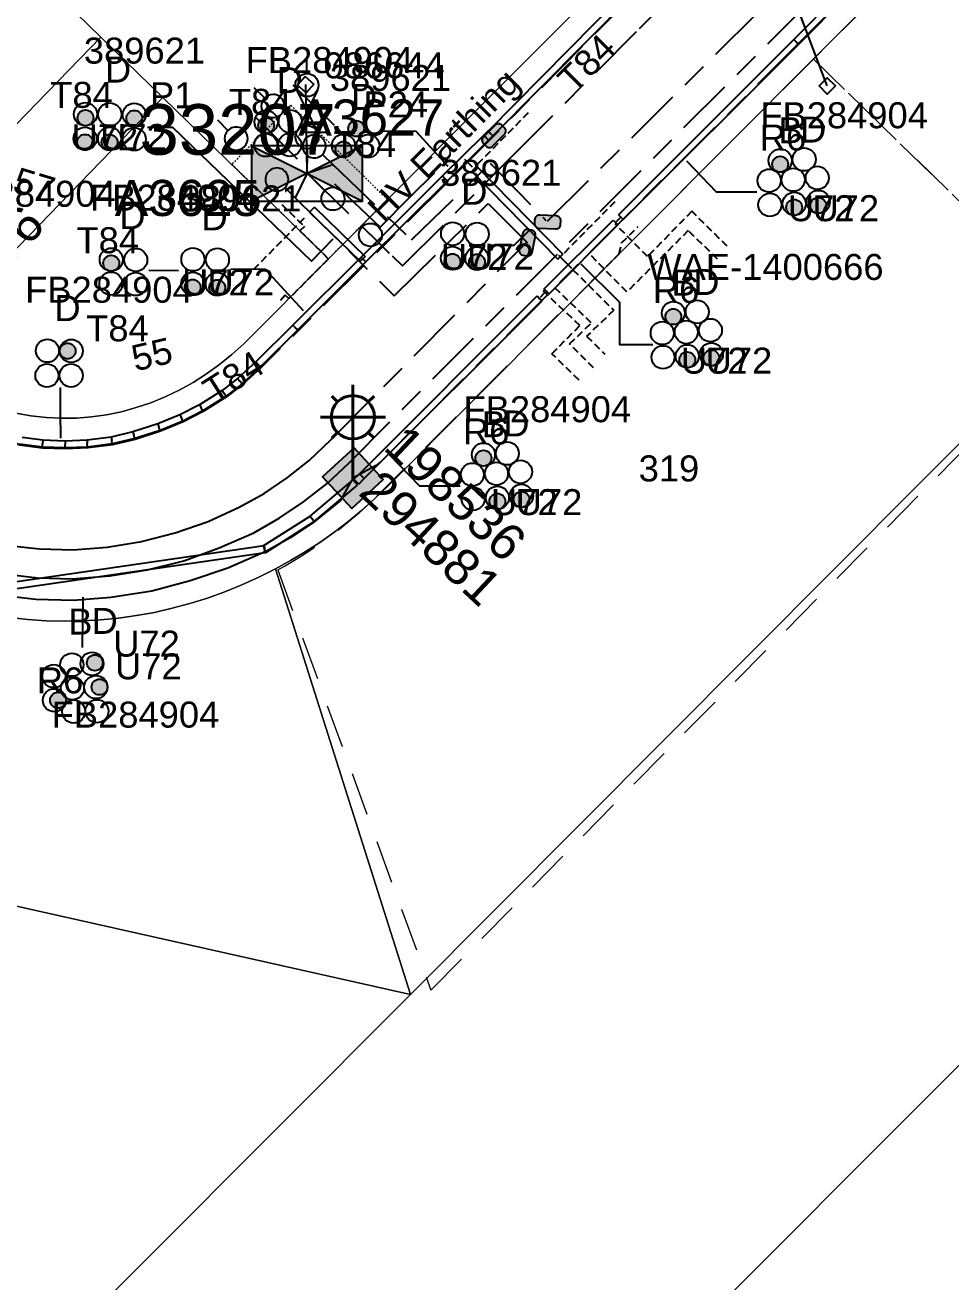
# Model space of a CAD drawing. Header units: metres. Extents: x 311347 to 316656, y 6252667 to 6255486.
# Drawn here: x 314531.4 to 314595.5, y 6254457.7 to 6254544.6 of the extents above; entities that cross this region are included whole.
import ezdxf
from ezdxf.enums import TextEntityAlignment as Align

# ---------------------------------------------------------------- set-up
doc = ezdxf.new("R2010")
doc.units = ezdxf.units.M
for name, pattern in [('Cable Exist UG', [8.2, 4, -1.2, 1.8, -1.2]), ('Dash', [5, 3, -2]), ('DASHED', [0.75, 0.5, -0.25]), ('HIDDEN', [0.375, 0.25, -0.125]), ('HIDDEN2', [0.1875, 0.125, -0.0625])]:
    doc.linetypes.add(name, pattern=pattern)
doc.layers.get('0').update_dxf_attribs({"color": 6})
for name, color, linetype, lineweight in [('Cadastre Buildings_SP_EXT', 9, 'Continuous', 5), ('Cadastre Developer_SP_EXT', 9, 'Continuous', 5), ('Cadastre Land Parcels_SP_EXT', 9, 'Continuous', 5), ('Cadastre Other Property_SP_EXT', 9, 'HIDDEN', 5), ('Cadastre Roads_SP_EXT', 7, 'Continuous', 5)]:
    doc.layers.add(name, color=color, linetype=linetype, lineweight=lineweight)
for name, color, linetype in [('Duct_SP_EXT', 7, 'Continuous'), ('Equip_HV_EXT', 7, 'Continuous'), ('Equip_LV_EXT', 7, 'Continuous'), ('Equip_SP_SL_EXT', 7, 'Continuous'), ('Mains_HV_EXT', 7, 'Continuous'), ('Mains_LV_EXT', 7, 'Continuous'), ('Mains_SL_EXT', 7, 'Continuous'), ('Services_SP_EXT', 7, 'Continuous'), ('Sub_SP_EXT', 7, 'Continuous'), ('SupportsUG_SP_LV_EXT', 7, 'Continuous'), ('SupportsUG_SP_LV_SL_EXT', 7, 'Continuous'), ('Trench_SP_EXT', 7, 'Continuous')]:
    doc.layers.add(name, color=color, linetype=linetype)
doc.layers.add('UNKNOWN_FEATURES', color=1, linetype='DASHED', plot=False)
doc.styles.add('COLUMN_LABEL', font='arial.ttf')
doc.styles.add('iecARIAL', font='arial.ttf', dxfattribs={"height": 2})
doc.styles.add('POLE_LABEL', font='arial.ttf')
doc.styles.get("Standard").update_dxf_attribs({"font": 'arial.ttf'})
doc.styles.add('SWITCH_LABEL', font='arial.ttf', dxfattribs={"height": 2.5})
doc.linetypes.add('Cable E UG', pattern='A,6,-0.5,["E",Standard,S=1.7,R=0,X=0.5,Y=-1],-2.9', length=9.4)

# ---------------------------------------------------------------- blocks, each defined once
blk = doc.blocks.new('SUB_PADMOUNT_EXT')
for points in [[(0, 0), (-3.84, 1.92), (-3.84, -1.92)], [(0, 0), (3.84, 1.92), (3.84, -1.92)]]:
    blk.add_hatch(color=256).paths.add_polyline_path(points)
for p, q in [((3.84, 1.92), (-3.84, -1.92)), ((-3.84, 1.92), (3.84, -1.92))]:
    blk.add_line(p, q)
blk.add_lwpolyline([(-3.84, -1.92), (3.84, -1.92), (3.84, 1.92), (-3.84, 1.92)], close=True)
for tag, height, flags, p in [('ASSET_NUM', 3.5, 8, (2, 2)), ('STREET_CODE', 0.2, 9, (1.5, 0)), ('OPERATING_VOLTAGE', 0.2, 9, (1.5, -0.6)), ('ORIENTATION', 0.2, 9, (1.5, -0.8)), ('CONSTRUCTED_VOLTAGE', 0.2, 9, (1.5, -0.2)), ('NO_PHASES', 0.2, 9, (1.5, -0.4)), ('OWNED_BY', 0.2, 9, (1.5, -1)), ('OPERATED_BY', 0.2, 9, (1.5, -1.2)), ('SECONDARY_VOLTAGE', 0.2, 9, (1.5, -1.6)), ('STATE', 0.2, 9, (1.5, -1.8)), ('MAINTAINED_BY', 0.2, 9, (1.5, -1.4)), ('SUBSTATION_TYPE', 0.2, 9, (1.5, -2.2)), ('USAGE', 0.2, 9, (1.5, -2.4)), ('PARENT', 0.2, 9, (1.5, -2)), ('LEGEND', 0.2, 9, (1.5, -2.6)), ('STREETNAME', 0.2, 9, (1.5, -3)), ('SUBURB', 0.2, 9, (1.5, -3.2)), ('LOCATION', 0.2, 9, (1.5, -2.8)), ('NOTES', 0.2, 9, (1.5, -3.4)), ('Z', 0.2, 1, (1.5, -3.6))]:
    blk.add_attdef(tag, text='', height=height, dxfattribs=dict(flags=flags)).set_placement(p, align=Align.MIDDLE_LEFT)
blk = doc.blocks.new('COLUMN_EXT')
blk.add_hatch(color=256).paths.add_polyline_path([(-1.485, 1.485), (-1.485, -1.485), (1.485, -1.485), (1.485, 1.485)])
blk.add_lwpolyline([(-1.485, -1.485), (1.485, -1.485), (1.485, 1.485), (-1.485, 1.485)], close=True)
for tag, height, style, flags, p in [('ASSET_NUM', 2.5, 'COLUMN_LABEL', 8, (2, 2)), ('STRUCTURE_PLANT_NUMBER', 0.2, 'POLE_LABEL', 9, (1.813, 0.031)), ('STREET_CODE', 0.2, 'COLUMN_LABEL', 9, (1.813, -0.2))]:
    blk.add_attdef(tag, text='', height=height, dxfattribs=dict(style=style, flags=flags)).set_placement(p, align=Align.MIDDLE_LEFT)
at = {"flags": 9}
for tag, p in [('OWNED_BY', (1.813, -0.6)), ('STATE', (1.813, -0.8)), ('COLUMN_TYPE', (1.813, -0.4)), ('STREETNAME', (1.813, -1.6)), ('SUBURB', (1.813, -1.8)), ('USAGE', (1.813, -1)), ('LEGEND', (1.813, -1.2)), ('LOCATION', (1.813, -1.4)), ('NOTES', (1.813, -2))]:
    blk.add_attdef(tag, text='', height=0.2, dxfattribs=at).set_placement(p, align=Align.MIDDLE_LEFT)
at = {"flags": 1}
blk.add_attdef('Z', (1.813, -2.351), '', height=0.2, dxfattribs=at)
blk = doc.blocks.new('PILLAR_EXT')
blk.add_hatch(color=256).paths.add_polyline_path([(-2.475, 0.99), (-2.475, -0.99), (2.475, -0.99), (2.475, 0.99)])
blk.add_lwpolyline([(-2.475, -0.99), (2.475, -0.99), (2.475, 0.99), (-2.475, 0.99)], close=True)
at = {"style": 'iecARIAL', "flags": 8}
blk.add_attdef('ASSET_NUM', (1.5, 3.5), '', height=2.5, dxfattribs=at)
for tag, p, flags in [('OWNED_BY', (0, -0.2), 9), ('STATE', (0, -0.4), 9), ('SUPPORT_TYPE', (0, -0.6), 9), ('USAGE', (0, -0.8), 9), ('LEGEND', (0, -1), 9), ('STREETNAME', (0, -1.8), 9), ('LOCATION', (0, -1.2), 9), ('NOTES', (0, -1.4), 9), ('PARENT', (0, -1.6), 9), ('SUBURB', (0, -2), 1)]:
    blk.add_attdef(tag, p, '', height=0.2, dxfattribs=dict(flags=flags))
blk = doc.blocks.new('DUCT_EXT')
blk.add_circle((0, 0.8), 0.8)
at = {"flags": 1}
blk.add_attdef('Z', (0, 0), '', height=0.2, dxfattribs=at)
at = {"flags": 9}
for tag, p in [('DUCT_CODE', (0, 0)), ('XSECT_TYPE', (0, -0.2)), ('STATE', (0, -0.6)), ('FB_REFERENCE', (0, -0.4)), ('NOTES', (0, -0.8))]:
    blk.add_attdef(tag, text='', height=0.2, dxfattribs=at).set_placement(p, align=Align.MIDDLE_LEFT)
blk = doc.blocks.new('SL_LANTERN_EXT')
at = {"lineweight": 40}
for p, q in [((0, 1.968), (0, 6.468)), ((-1.459, 5.676), (-1.061, 5.278)), ((1.458, 5.676), (1.06, 5.278)), ((-2.25, 4.218), (2.25, 4.218)), ((-1.459, 2.759), (-1.061, 3.157)), ((0, 0), (0, 2.721)), ((1.458, 2.759), (1.06, 3.157))]:
    blk.add_line(p, q, dxfattribs=at)
blk.add_circle((0, 4.218), 1.5, dxfattribs=at)
at = {"style": 'iecARIAL', "flags": 8}
blk.add_attdef('ASSET_NUM', (1.5, 1.5), '', height=2.5, dxfattribs=at)
for tag, p, height, flags in [('CONSTRUCTED_VOLTAGE', (0.981, -0.653), 0.2, 9), ('CONTROL_TYPE', (0.981, -0.853), 0.2, 9), ('LANTERN_PURPOSE', (0.981, -1.053), 0.2, 9), ('LNUMBER', (2.181, -3.253), 2.5, 8), ('OPERATING_VOLTAGE', (0.981, -1.653), 0.2, 9), ('ORIENTATION', (0.981, -1.853), 0.2, 9), ('LANTERN_TYPE', (0.981, -1.253), 0.2, 9), ('NO_PHASES', (0.981, -1.453), 0.2, 9), ('OWNED_BY', (0.981, -2.053), 0.2, 9), ('STATE', (0.981, -2.253), 0.2, 9), ('CEXIST', (0.981, -2.653), 0.2, 9), ('USAGE', (0.981, -2.453), 0.2, 9), ('CNEW', (0.981, -2.853), 0.2, 9), ('CNUMBER', (0.981, -3.053), 0.2, 9), ('CREMOVE', (0.981, -3.253), 0.2, 9), ('CREPLACE', (0.981, -3.453), 0.2, 9), ('LKINGHEIGHT', (0.981, -3.653), 0.2, 9), ('LBRACKET', (0.981, -3.853), 0.2, 9), ('LBRACKETVOCAB', (0.981, -4.053), 0.2, 9), ('LCATEGORY', (0.981, -4.253), 0.2, 9), ('LCHARGE1', (0.981, -4.453), 0.2, 9), ('LCHARGE1PERCENT', (0.981, -4.653), 0.2, 9), ('LCHARGE2', (0.981, -4.853), 0.2, 9), ('LCHARGE2PERCENT', (0.981, -5.053), 0.2, 9), ('LCHARGE3', (0.981, -5.253), 0.2, 9), ('LCHARGE3PERCENT', (0.981, -5.453), 0.2, 9), ('LEXIST', (0.981, -5.653), 0.2, 9), ('LLAMP', (0.981, -5.853), 0.2, 9), ('LLAMPVOCAB', (0.981, -6.053), 0.2, 9), ('LMAST', (0.981, -6.253), 0.2, 9), ('LMASTVOCAB', (0.981, -6.453), 0.2, 9), ('LNEW', (0.981, -6.653), 0.2, 9), ('LANTNUMBER', (0.981, -6.853), 0.2, 9), ('LOUTREACH', (0.981, -7.253), 0.2, 9), ('LOUTREACHVOCAB', (0.981, -7.453), 0.2, 9), ('LRATECODE', (0.981, -7.653), 0.2, 9), ('LREMOVE', (0.981, -7.853), 0.2, 9), ('LREPLACE', (0.981, -8.053), 0.2, 9), ('LTYPE', (0.981, -8.253), 0.2, 9), ('LTYPEVOCAB', (0.981, -8.453), 0.2, 9), ('LEGEND', (0.981, -8.653), 0.2, 9), ('LOCATION', (0.981, -8.853), 0.2, 9), ('STREETNAME', (0.981, -9.253), 0.2, 9), ('SUBURB', (0.981, -9.453), 0.2, 1), ('NOTES', (0.981, -9.053), 0.2, 9)]:
    blk.add_attdef(tag, p, '', height=height, dxfattribs=dict(flags=flags))
blk = doc.blocks.new('CCP_EXT')
at = {"flags": 9}
for tag, p in [('STATE', (0, -1.8)), ('USAGE', (0, -1.2)), ('LEGEND', (0, -1.4)), ('LIFE_SUPPORT', (0, -1.6)), ('NOTES', (0, -2))]:
    blk.add_attdef(tag, text='', height=0.2, dxfattribs=at).set_placement(p, align=Align.MIDDLE_LEFT)
blk.add_wipeout([(0, 0.566), (0.566, 0), (0, -0.566), (-0.566, 0)])
blk.add_lwpolyline([(-0.566, 0), (0, 0.566), (0.566, 0), (0, -0.566), (-0.566, 0)])
at = {"flags": 1}
blk.add_attdef('Z', (0, 0), '', height=0.2, dxfattribs=at)
at = {"flags": 9}
for tag, p in [('CCP_TYPE', (0, 0)), ('OPERATING_VOLTAGE', (0, -0.6)), ('ORIENTATION', (0, -0.8)), ('CONSTRUCTED_VOLTAGE', (0, -0.2)), ('NO_PHASES', (0, -0.4)), ('OWNED_BY', (0, -1))]:
    blk.add_attdef(tag, text='', height=0.2, dxfattribs=at).set_placement(p, align=Align.MIDDLE_LEFT)
blk = doc.blocks.new('LV_STJ_EXT')
h = blk.add_hatch(color=256)
edge = h.paths.add_edge_path()
edge.add_ellipse((-0.586, 0.131), major_axis=(0.226, 0.226), ratio=1, start_angle=44.99996, end_angle=135)
edge.add_line((-0.906, 0.131), (-0.906, -0.131))
edge.add_ellipse((-0.586, -0.131), major_axis=(0.226, 0.226), ratio=1, start_angle=134.99996, end_angle=225)
edge.add_line((-0.586, -0.451), (0.586, -0.451))
edge.add_ellipse((0.586, -0.131), major_axis=(-0.226, 0.226), ratio=1, start_angle=134.99996, end_angle=225)
edge.add_line((0.906, -0.131), (0.906, 0.131))
edge.add_ellipse((0.586, 0.131), major_axis=(-0.226, 0.226), ratio=1, start_angle=224.99996, end_angle=315)
edge.add_line((0.586, 0.451), (-0.586, 0.451))
blk.add_lwpolyline([(-0.906, 0.131), (-0.906, -0.131, 0.414214), (-0.586, -0.451), (0.586, -0.451, 0.414214), (0.906, -0.131), (0.906, 0.131, 0.414214), (0.586, 0.451), (-0.586, 0.451, 0.414214)], format="xyb", close=True)
at = {"flags": 1}
blk.add_attdef('Z', (0, 0), '', height=0.2, dxfattribs=at)
at = {"flags": 9}
for tag, p in [('ORIENTATION', (0, 0)), ('USAGE', (0, -0.2)), ('LEGEND', (0, -0.4)), ('NOTES', (0, -0.6))]:
    blk.add_attdef(tag, text='', height=0.2, dxfattribs=at).set_placement(p, align=Align.MIDDLE_LEFT)
blk = doc.blocks.new('HV_STJ_EXT')
h = blk.add_hatch(color=256)
edge = h.paths.add_edge_path()
edge.add_ellipse((-0.586, 0.131), major_axis=(0.226, 0.226), ratio=1, start_angle=44.99996, end_angle=135)
edge.add_line((-0.906, 0.131), (-0.906, -0.131))
edge.add_ellipse((-0.586, -0.131), major_axis=(0.226, 0.226), ratio=1, start_angle=134.99996, end_angle=225)
edge.add_line((-0.586, -0.451), (0.586, -0.451))
edge.add_ellipse((0.586, -0.131), major_axis=(-0.226, 0.226), ratio=1, start_angle=134.99996, end_angle=225)
edge.add_line((0.906, -0.131), (0.906, 0.131))
edge.add_ellipse((0.586, 0.131), major_axis=(-0.226, 0.226), ratio=1, start_angle=224.99996, end_angle=315)
edge.add_line((0.586, 0.451), (-0.586, 0.451))
blk.add_lwpolyline([(-0.906, 0.131), (-0.906, -0.131, 0.414214), (-0.586, -0.451), (0.586, -0.451, 0.414214), (0.906, -0.131), (0.906, 0.131, 0.414214), (0.586, 0.451), (-0.586, 0.451, 0.414214)], format="xyb", close=True)
for tag, flags, p in [('ORIENTATION', 9, (1.5, 0)), ('Z', 1, (1.5, -0.8)), ('USAGE', 9, (1.5, -0.2)), ('LEGEND', 9, (1.5, -0.4)), ('NOTES', 9, (1.5, -0.6))]:
    blk.add_attdef(tag, text='', height=0.2, dxfattribs=dict(flags=flags)).set_placement(p, align=Align.MIDDLE_LEFT)
blk = doc.blocks.new('LV_UG_DFUSE_OPEN_EXT')
for points in [[(1, 0), (0, 0)], [(6.2, 0.013), (7.2, 0.013)]]:
    blk.add_lwpolyline(points)
for centre in [(1.8, 0), (5.4, 0.011)]:
    blk.add_circle(centre, 0.8)
at = {"flags": 9}
for tag, p in [('ACTUAL_STATUS', (0, 0)), ('OPERATING_VOLTAGE', (0, -0.6)), ('ORIENTATION', (0, -0.8)), ('CONSTRUCTED_VOLTAGE', (0, -0.2)), ('NO_PHASES', (0, -0.4)), ('STATE', (0, -1)), ('SWITCH_TYPE', (0, -1.2)), ('USAGE', (0, -1.4)), ('NOTES', (0, -1.6))]:
    blk.add_attdef(tag, text='', height=0.2, dxfattribs=at).set_placement(p, align=Align.MIDDLE_LEFT)
at = {"flags": 1}
blk.add_attdef('Z', (0, 0), '', height=0.2, dxfattribs=at)
blk = doc.blocks.new('LV_UG_DFUSE_CLOSED_EXT')
for points in [[(1, 0), (0, 0)], [(5.04, 0.726), (2.156, -0.717)], [(5.049, -0.707), (2.156, 0.717)], [(6.2, 0.013), (7.2, 0.013)]]:
    blk.add_lwpolyline(points)
for centre in [(1.8, 0), (5.4, 0.011)]:
    blk.add_circle(centre, 0.8)
at = {"flags": 9}
for tag, p in [('ACTUAL_STATUS', (0, 0)), ('OPERATING_VOLTAGE', (0, -0.6)), ('ORIENTATION', (0, -0.8)), ('CONSTRUCTED_VOLTAGE', (0, -0.2)), ('NO_PHASES', (0, -0.4)), ('STATE', (0, -1)), ('SWITCH_TYPE', (0, -1.2)), ('USAGE', (0, -1.4)), ('NOTES', (0, -1.6))]:
    blk.add_attdef(tag, text='', height=0.2, dxfattribs=at).set_placement(p, align=Align.MIDDLE_LEFT)
at = {"flags": 1}
blk.add_attdef('Z', (0, 0), '', height=0.2, dxfattribs=at)
blk = doc.blocks.new('SWG_HOLEC_SU_EXT')
blk.add_line((1.8, -2), (5.8, -2))
for points in [[(1, 0), (0, 0)], [(6.6, 0), (7.6, 0)]]:
    blk.add_lwpolyline(points)
for points in [[(1.8, -0.8, 1), (1.8, 0.8, 1)], [(5.8, -0.8, 1), (5.8, 0.8, 1)]]:
    blk.add_lwpolyline(points, format="xyb", close=True)
at = {"style": 'SWITCH_LABEL', "flags": 8}
blk.add_attdef('ASSET_NUM', text='', height=2.5, rotation=179.95437, dxfattribs=at).set_placement((-2.4, 0), align=Align.MIDDLE_LEFT)
at = {"flags": 1}
blk.add_attdef('Z', (0, 0), '', height=0.2, dxfattribs=at)
at = {"flags": 9}
for tag, p in [('ACTUAL_STATUS', (0, -0.4)), ('CONSTRUCTED_VOLTAGE', (0, -0.6)), ('NO_PHASES', (0, -0.8)), ('OPERATING_VOLTAGE', (0, -1)), ('ORIENTATION', (0, -1.2)), ('OWNED_BY', (0, -1.4)), ('STATE', (0, -1.8)), ('PARENT', (0, -1.6)), ('SWITCH_TYPE', (0, -2)), ('STREETNAME', (0, -2.6)), ('USAGE', (0, -2.2)), ('LOCATION', (0, -2.4)), ('SUBURB', (0, -2.8)), ('NOTES', (0, -3))]:
    blk.add_attdef(tag, text='', height=0.2, dxfattribs=at).set_placement(p, align=Align.MIDDLE_LEFT)
at = {"style": 'SWITCH_LABEL', "flags": 9}
blk.add_attdef('STREET_CODE', text='', height=0.2, dxfattribs=at).set_placement((0, -0.2), align=Align.MIDDLE_LEFT)
blk = doc.blocks.new('CABLE_LARGE_EXT')
h = blk.add_hatch(color=256)
edge = h.paths.add_edge_path()
edge.add_arc((0, 0.55), 0.55, 0, 360)
blk.add_circle((0, 0.55), 0.55)
at = {"flags": 1}
blk.add_attdef('Z', (0, 0), '', height=0.2, dxfattribs=at)
at = {"flags": 9}
for tag, p in [('COND_CODE', (0, 0)), ('XSECT_SIZE', (0, -0.6)), ('STATE', (0, -0.4)), ('FB_REFERENCE', (0, -0.2)), ('NOTES', (0, -0.8))]:
    blk.add_attdef(tag, text='', height=0.2, dxfattribs=at).set_placement(p, align=Align.MIDDLE_LEFT)

msp = doc.modelspace()

# ---------------------------------------------------------------- linework, layer by layer
at = {"layer": 'Cadastre Buildings_SP_EXT', "linetype": 'Continuous'}
msp.add_lwpolyline([(314493.15, 6254492.103), (314558.107, 6254477.537), (314548.76, 6254507.012), (314547.605, 6254506.431), (314546.433, 6254505.899), (314545.247, 6254505.417), (314544.046, 6254504.984), (314542.834, 6254504.604), (314541.61, 6254504.273), (314540.377, 6254503.994), (314539.138, 6254503.767), (314537.891, 6254503.592), (314536.639, 6254503.468), (314535.386, 6254503.399), (314534.13, 6254503.381), (314534.13, 6254503.381), (314532.874, 6254503.416), (314531.619, 6254503.504), (314530.368, 6254503.644)], dxfattribs=at)
at = {"layer": 'Cadastre Land Parcels_SP_EXT', "linetype": 'Continuous'}
for points in [[(314813.059, 6254689.951), (314810.543, 6254730.801), (314794.715, 6254715.05), (314782.276, 6254702.531), (314769.012, 6254690.523), (314737.716, 6254658.718), (314700.823, 6254621.224), (314668.054, 6254588.007), (314640.279, 6254560.046), (314558.107, 6254477.537), (314465.419, 6254384.652), (314484.768, 6254361.217), (314813.059, 6254689.951)], [(314536.665, 6254543.811), (314532.368, 6254547.996), (314514.452, 6254529.532), (314515.615, 6254528.6), (314516.755, 6254527.629), (314517.871, 6254526.618), (314518.962, 6254525.568), (314536.665, 6254543.811)], [(314540.962, 6254539.627), (314536.665, 6254543.811), (314518.962, 6254525.568), (314525.25, 6254523.434), (314540.962, 6254539.627)], [(314552.425, 6254528.465), (314540.962, 6254539.627), (314525.25, 6254523.434), (314530.783, 6254517.78), (314531.824, 6254517.597), (314532.871, 6254517.479), (314533.922, 6254517.428), (314534.972, 6254517.442), (314536.021, 6254517.523), (314537.063, 6254517.67), (314538.099, 6254517.883), (314539.122, 6254518.161), (314540.131, 6254518.503), (314541.125, 6254518.908), (314542.098, 6254519.376), (314543.048, 6254519.904), (314543.975, 6254520.493), (314544.872, 6254521.138), (314545.74, 6254521.84), (314546.577, 6254522.596), (314552.425, 6254528.465)], [(314558.107, 6254477.537), (314493.15, 6254492.103), (314492.301, 6254492.293), (314488.848, 6254483.82), (314483.122, 6254473.465), (314470.735, 6254461.632), (314457.947, 6254453.59), (314445.165, 6254449.048), (314438.281, 6254440.863), (314432.92, 6254428.117), (314425.717, 6254416.923), (314420.736, 6254408.689), (314418.537, 6254397.113), (314433.561, 6254391.814), (314465.419, 6254384.652), (314558.107, 6254477.537)]]:
    msp.add_lwpolyline(points, close=True, dxfattribs=at)
msp.add_lwpolyline([(314532.368, 6254547.996), (314536.665, 6254543.811), (314540.962, 6254539.627), (314552.425, 6254528.465), (314562.307, 6254538.382), (314562.307, 6254538.382), (314571.129, 6254547.237)], dxfattribs=at)
at = {"layer": 'Cadastre Other Property_SP_EXT', "linetype": 'HIDDEN2'}
msp.add_lwpolyline([(314552.425, 6254528.465), (314556.518, 6254532.566), (314549.81, 6254539.101), (314545.73, 6254535.006), (314552.425, 6254528.465)], close=True, dxfattribs=at)
at = {"layer": 'Duct_SP_EXT'}
for p, q in [((314580.774, 6254554.802), (314563.47, 6254537.309)), ((314581.115, 6254554.464), (314563.812, 6254536.971)), ((314584.635, 6254543.652), (314592.904, 6254551.977)), ((314584.975, 6254543.313), (314593.245, 6254551.639)), ((314572.491, 6254531.513), (314584.635, 6254543.652)), ((314584.635, 6254543.652), (314584.805, 6254543.482)), ((314572.831, 6254531.173), (314584.975, 6254543.313)), ((314584.975, 6254543.313), (314584.805, 6254543.482)), ((314563.165, 6254537.008), (314560.317, 6254534.203)), ((314563.473, 6254537.311), (314563.165, 6254537.008)), ((314563.165, 6254537.008), (314563.334, 6254536.837)), ((314563.502, 6254536.666), (314563.334, 6254536.837)), ((314563.47, 6254537.309), (314563.641, 6254537.14)), ((314563.473, 6254537.311), (314563.641, 6254537.14)), ((314563.809, 6254536.969), (314563.502, 6254536.666)), ((314563.809, 6254536.969), (314563.641, 6254537.14)), ((314563.812, 6254536.971), (314563.641, 6254537.14)), ((314563.502, 6254536.666), (314560.654, 6254533.862)), ((314560.317, 6254534.203), (314554.675, 6254528.583)), ((314560.317, 6254534.203), (314560.486, 6254534.032)), ((314562.346, 6254534.514), (314562.518, 6254534.682)), ((314562.346, 6254534.514), (314568.295, 6254528.442)), ((314562.689, 6254534.85), (314562.518, 6254534.682)), ((314562.689, 6254534.85), (314568.638, 6254528.778)), ((314560.654, 6254533.862), (314555.014, 6254528.243)), ((314560.654, 6254533.862), (314560.486, 6254534.032)), ((314551.121, 6254531.696), (314551.288, 6254531.868)), ((314551.121, 6254531.696), (314554.625, 6254528.289)), ((314551.455, 6254532.04), (314551.288, 6254531.868)), ((314551.455, 6254532.04), (314554.96, 6254528.633)), ((314572.491, 6254531.513), (314572.661, 6254531.343)), ((314567.341, 6254526.364), (314572.125, 6254531.146)), ((314567.68, 6254526.025), (314572.464, 6254530.807)), ((314572.125, 6254531.146), (314572.294, 6254530.977)), ((314572.464, 6254530.807), (314572.294, 6254530.977)), ((314572.831, 6254531.173), (314572.661, 6254531.343)), ((314554.675, 6254528.583), (314549.956, 6254523.882)), ((314555.014, 6254528.243), (314550.295, 6254523.542)), ((314554.625, 6254528.289), (314554.793, 6254528.461)), ((314554.675, 6254528.583), (314554.845, 6254528.413)), ((314554.675, 6254528.583), (314554.845, 6254528.413)), ((314554.96, 6254528.633), (314554.793, 6254528.461)), ((314555.014, 6254528.243), (314554.845, 6254528.413)), ((314555.014, 6254528.243), (314554.845, 6254528.413)), ((314568.295, 6254528.442), (314568.466, 6254528.61)), ((314568.638, 6254528.778), (314568.466, 6254528.61)), ((314567.341, 6254526.364), (314567.51, 6254526.195)), ((314554.563, 6254513.592), (314566.867, 6254525.891)), ((314554.902, 6254513.252), (314567.206, 6254525.551)), ((314566.867, 6254525.891), (314567.037, 6254525.721)), ((314567.206, 6254525.551), (314567.037, 6254525.721)), ((314567.68, 6254526.025), (314567.51, 6254526.195)), ((314549.956, 6254523.882), (314547.397, 6254521.332)), ((314549.956, 6254523.882), (314550.126, 6254523.712)), ((314549.956, 6254523.882), (314550.126, 6254523.712)), ((314550.295, 6254523.542), (314550.126, 6254523.712)), ((314550.295, 6254523.542), (314550.126, 6254523.712)), ((314550.295, 6254523.542), (314547.728, 6254520.985)), ((314547.397, 6254521.332), (314546.131, 6254520.179)), ((314547.397, 6254521.332), (314547.562, 6254521.159)), ((314547.728, 6254520.985), (314547.562, 6254521.159)), ((314546.131, 6254520.179), (314545.066, 6254519.344)), ((314546.131, 6254520.179), (314546.286, 6254519.996)), ((314547.728, 6254520.985), (314546.441, 6254519.812)), ((314545.066, 6254519.344), (314543.496, 6254518.361)), ((314545.066, 6254519.344), (314545.205, 6254519.147)), ((314546.441, 6254519.812), (314545.343, 6254518.951)), ((314546.441, 6254519.812), (314546.286, 6254519.996)), ((314545.343, 6254518.951), (314543.734, 6254517.943)), ((314545.343, 6254518.951), (314545.205, 6254519.147)), ((314542.145, 6254517.667), (314540.607, 6254517.031)), ((314543.496, 6254518.361), (314542.145, 6254517.667)), ((314542.145, 6254517.667), (314542.246, 6254517.449)), ((314543.734, 6254517.943), (314542.347, 6254517.231)), ((314543.496, 6254518.361), (314543.615, 6254518.152)), ((314543.734, 6254517.943), (314543.615, 6254518.152)), ((314540.607, 6254517.031), (314538.889, 6254516.486)), ((314540.607, 6254517.031), (314540.689, 6254516.805)), ((314540.772, 6254516.579), (314540.689, 6254516.805)), ((314542.347, 6254517.231), (314540.772, 6254516.579)), ((314542.347, 6254517.231), (314542.246, 6254517.449)), ((314532.657, 6254515.901), (314531.219, 6254516.085)), ((314532.657, 6254515.901), (314532.638, 6254515.661)), ((314534.201, 6254515.851), (314532.657, 6254515.901)), ((314535.708, 6254515.91), (314534.201, 6254515.851)), ((314534.201, 6254515.851), (314534.202, 6254515.611)), ((314537.374, 6254516.12), (314535.708, 6254515.91)), ((314535.708, 6254515.91), (314535.728, 6254515.67)), ((314538.889, 6254516.486), (314537.374, 6254516.12)), ((314537.374, 6254516.12), (314537.417, 6254515.883)), ((314537.46, 6254515.647), (314537.417, 6254515.883)), ((314539.018, 6254516.023), (314537.46, 6254515.647)), ((314538.889, 6254516.486), (314538.954, 6254516.254)), ((314539.018, 6254516.023), (314538.954, 6254516.254)), ((314540.772, 6254516.579), (314539.018, 6254516.023)), ((314532.619, 6254515.422), (314531.031, 6254515.625)), ((314532.619, 6254515.422), (314532.638, 6254515.661)), ((314534.203, 6254515.371), (314532.619, 6254515.422)), ((314534.203, 6254515.371), (314534.202, 6254515.611)), ((314535.748, 6254515.431), (314534.203, 6254515.371)), ((314535.748, 6254515.431), (314535.728, 6254515.67)), ((314537.46, 6254515.647), (314535.748, 6254515.431)), ((314554.18, 6254513.209), (314554.563, 6254513.592)), ((314554.18, 6254513.209), (314554.349, 6254513.039)), ((314554.519, 6254512.869), (314554.902, 6254513.252)), ((314554.563, 6254513.592), (314554.733, 6254513.422)), ((314554.902, 6254513.252), (314554.733, 6254513.422)), ((314551.157, 6254510.659), (314554.131, 6254513.166)), ((314551.442, 6254510.27), (314554.441, 6254512.799)), ((314554.131, 6254513.166), (314554.286, 6254512.983)), ((314554.441, 6254512.799), (314554.286, 6254512.983)), ((314554.519, 6254512.869), (314554.349, 6254513.039)), ((314547.912, 6254508.607), (314551.157, 6254510.659)), ((314551.157, 6254510.659), (314551.299, 6254510.464)), ((314548.082, 6254508.146), (314551.442, 6254510.27)), ((314551.442, 6254510.27), (314551.299, 6254510.464)), ((314528.135, 6254505.25), (314548.032, 6254508.139)), ((314528.234, 6254505.749), (314547.963, 6254508.614)), ((314547.963, 6254508.614), (314547.912, 6254508.607)), ((314547.912, 6254508.607), (314547.997, 6254508.376)), ((314547.963, 6254508.614), (314547.997, 6254508.376)), ((314548.032, 6254508.139), (314547.997, 6254508.376)), ((314548.082, 6254508.146), (314547.997, 6254508.376)), ((314548.032, 6254508.139), (314548.082, 6254508.146))]:
    msp.add_line(p, q, dxfattribs=at)
for points in [[(314539.9, 6254537.583), (314541.619, 6254537.585), (314551.241, 6254528.297), (314552.748, 6254529.84)], [(314550.727, 6254537.223), (314552.528, 6254537.232)], [(314556.093, 6254537.314), (314558.481, 6254537.292), (314560.693, 6254534.876)], [(314582.085, 6254533.077), (314579.282, 6254533.073), (314577.221, 6254535.219)], [(314563.436, 6254529.4), (314565.286, 6254529.4), (314566.343, 6254530.435)], [(314574.874, 6254522.501), (314572.597, 6254522.501), (314572.597, 6254525.428), (314569.927, 6254528.098)], [(314574.874, 6254522.501), (314572.597, 6254522.501), (314572.597, 6254525.428), (314569.927, 6254528.098)], [(314539.978, 6254527.67), (314542.032, 6254527.65)], [(314545.658, 6254527.762), (314548.046, 6254527.741), (314550.667, 6254524.878)], [(314533.842, 6254519.563), (314533.842, 6254517.832), (314533.883, 6254516.052)], [(314561.54, 6254512.731), (314558.737, 6254512.727), (314556.677, 6254514.873)], [(314535.395, 6254501.567), (314535.442, 6254505.047)]]:
    msp.add_lwpolyline(points, dxfattribs=at)
at = {"layer": 'Mains_HV_EXT', "linetype": 'Cable Exist UG'}
for points in [[(314550.952, 6254534.385), (314552.726, 6254534.991), (314558.182, 6254529.772), (314558.182, 6254529.772), (314563.619, 6254535.078), (314567.48, 6254531.121)], [(314550.952, 6254534.385), (314550.123, 6254532.675), (314556.972, 6254525.91), (314556.972, 6254525.91), (314563.482, 6254532.288), (314566.193, 6254529.577)], [(314530.076, 6254508.637), (314532.41, 6254508.39), (314534.748, 6254508.327), (314537.114, 6254508.512), (314539.474, 6254508.898), (314541.819, 6254509.503), (314544.097, 6254510.283), (314546.252, 6254511.272), (314547.977, 6254512.227), (314549.573, 6254513.304), (314551.098, 6254514.51), (314552.594, 6254515.925), (314566.15, 6254529.62)]]:
    msp.add_lwpolyline(points, dxfattribs=at)
at = {"layer": 'Mains_HV_EXT', "linetype": 'Cable E UG'}
for points in [[(314558.083, 6254532.748), (314559.777, 6254534.448)], [(314552.83, 6254533.663), (314555.995, 6254530.652), (314555.995, 6254530.652), (314558.083, 6254532.748)]]:
    msp.add_lwpolyline(points, dxfattribs=at)
at = {"layer": 'Mains_LV_EXT', "linetype": 'Cable Exist UG'}
for points in [[(314581.53, 6254554.796), (314563.875, 6254536.986)], [(314563.875, 6254536.986), (314560.705, 6254533.822), (314560.705, 6254533.822), (314547.775, 6254520.94), (314546.483, 6254519.764), (314545.37, 6254518.902), (314543.76, 6254517.892), (314542.376, 6254517.178), (314540.793, 6254516.523), (314539.033, 6254515.963), (314537.476, 6254515.591), (314535.755, 6254515.372), (314534.211, 6254515.311), (314532.627, 6254515.362), (314531.025, 6254515.566), (314523.798, 6254521.035)]]:
    msp.add_lwpolyline(points, dxfattribs=at)
at = {"layer": 'Mains_SL_EXT', "linetype": 'Cable Exist UG'}
msp.add_lwpolyline([(314554.117, 6254513.28), (314553.242, 6254511.717), (314553.242, 6254511.717), (314551.431, 6254510.269), (314549.812, 6254509.184), (314548.083, 6254508.201), (314545.46, 6254507.05), (314542.857, 6254506.169), (314540.194, 6254505.462), (314537.364, 6254505.015), (314534.765, 6254504.824), (314532.17, 6254504.877), (314529.542, 6254505.175), (314526.811, 6254505.751), (314524.331, 6254506.464), (314521.969, 6254507.414), (314519.548, 6254508.623), (314517.156, 6254510.096), (314514.945, 6254511.751), (314512.881, 6254513.539), (314510.806, 6254515.68), (314509.968, 6254517.383)], dxfattribs=at)
at = {"layer": 'Trench_SP_EXT', "linetype": 'Cable Exist UG'}
for points in [[(314562.392, 6254534.797), (314561.859, 6254535.332)], [(314572.599, 6254531.281), (314572.336, 6254531.019)], [(314568.341, 6254528.725), (314569.245, 6254527.82)], [(314567.1, 6254525.803), (314567.384, 6254526.113)]]:
    msp.add_lwpolyline(points, dxfattribs=at)
at = {"layer": 'UNKNOWN_FEATURES'}
for points in [[(314566.253, 6254538.567), (314562.727, 6254535.006)], [(314572.253, 6254532.418), (314568.728, 6254528.857)], [(314549.187, 6254532.227), (314550.755, 6254530.706), (314550.444, 6254530.41), (314552.386, 6254528.494)], [(314580.029, 6254529.329), (314577.568, 6254531.755), (314574.51, 6254528.613), (314572.262, 6254530.884)], [(314547.254, 6254527.748), (314550.779, 6254531.309)], [(314570.635, 6254526.904), (314572.55, 6254528.809), (314572.715, 6254529.576), (314573.851, 6254530.686)], [(314579.364, 6254528.441), (314577.319, 6254530.418), (314573.074, 6254526.169), (314570.496, 6254528.796)], [(314552.396, 6254528.43), (314549.689, 6254525.719), (314549.424, 6254525.954), (314549.073, 6254525.557)], [(314569.35, 6254527.696), (314572.18, 6254524.903), (314570.296, 6254523.103), (314571.565, 6254521.866)], [(314569.769, 6254520.062), (314567.889, 6254521.896), (314569.831, 6254523.837), (314567.245, 6254526.277)], [(314570.766, 6254520.907), (314569.112, 6254522.571), (314570.619, 6254524.022), (314568.126, 6254526.434)]]:
    msp.add_lwpolyline(points, dxfattribs=at)

# ---------------------------------------------------------------- block references
at = {"layer": 'Duct_SP_EXT'}
for name, p in [('DUCT_EXT', (314535.601, 6254537.674)), ('CABLE_LARGE_EXT', (314535.601, 6254537.674)), ('DUCT_EXT', (314537.285, 6254537.659)), ('DUCT_EXT', (314538.983, 6254537.639)), ('CABLE_LARGE_EXT', (314538.983, 6254537.639)), ('DUCT_EXT', (314548.108, 6254537.141)), ('DUCT_EXT', (314549.777, 6254537.173)), ('DUCT_EXT', (314535.572, 6254535.979)), ('DUCT_EXT', (314537.27, 6254535.972)), ('DUCT_EXT', (314538.969, 6254535.953)), ('CABLE_LARGE_EXT', (314548.108, 6254537.141)), ('CABLE_LARGE_EXT', (314554.34, 6254536.927)), ('CABLE_LARGE_EXT', (314535.572, 6254535.978)), ('CABLE_LARGE_EXT', (314537.27, 6254535.972)), ('DUCT_EXT', (314548.078, 6254535.537)), ('DUCT_EXT', (314549.741, 6254535.545)), ('DUCT_EXT', (314553.459, 6254535.487)), ('DUCT_EXT', (314555.158, 6254535.468)), ('CABLE_LARGE_EXT', (314553.459, 6254535.487)), ('DUCT_EXT', (314583.694, 6254534.458)), ('DUCT_EXT', (314585.35, 6254534.544)), ('CABLE_LARGE_EXT', (314583.694, 6254534.458)), ('DUCT_EXT', (314582.926, 6254533.073)), ('DUCT_EXT', (314584.594, 6254533.138)), ('DUCT_EXT', (314586.26, 6254533.267)), ('DUCT_EXT', (314582.979, 6254531.398)), ('DUCT_EXT', (314584.661, 6254531.471)), ('CABLE_LARGE_EXT', (314584.661, 6254531.471)), ('DUCT_EXT', (314586.328, 6254531.601)), ('CABLE_LARGE_EXT', (314586.328, 6254531.601)), ('DUCT_EXT', (314561.019, 6254529.395)), ('DUCT_EXT', (314562.716, 6254529.374)), ('DUCT_EXT', (314537.385, 6254527.605)), ('DUCT_EXT', (314539.081, 6254527.586)), ('DUCT_EXT', (314543.039, 6254527.622)), ('DUCT_EXT', (314544.736, 6254527.602)), ('DUCT_EXT', (314561.004, 6254527.708)), ('DUCT_EXT', (314562.703, 6254527.688)), ('CABLE_LARGE_EXT', (314537.385, 6254527.605)), ('CABLE_LARGE_EXT', (314561.004, 6254527.708)), ('CABLE_LARGE_EXT', (314562.703, 6254527.688)), ('DUCT_EXT', (314537.363, 6254525.947)), ('DUCT_EXT', (314539.077, 6254525.913)), ('DUCT_EXT', (314543.024, 6254525.936)), ('DUCT_EXT', (314544.723, 6254525.916)), ('CABLE_LARGE_EXT', (314543.024, 6254525.936)), ('CABLE_LARGE_EXT', (314544.723, 6254525.916)), ('DUCT_EXT', (314576.295, 6254523.906)), ('DUCT_EXT', (314577.95, 6254523.993)), ('CABLE_LARGE_EXT', (314576.295, 6254523.906)), ('DUCT_EXT', (314575.527, 6254522.522)), ('DUCT_EXT', (314577.194, 6254522.587)), ('DUCT_EXT', (314578.86, 6254522.716)), ('DUCT_EXT', (314575.58, 6254520.847)), ('DUCT_EXT', (314577.261, 6254520.92)), ('CABLE_LARGE_EXT', (314577.261, 6254520.92)), ('DUCT_EXT', (314578.929, 6254521.05)), ('CABLE_LARGE_EXT', (314578.929, 6254521.05)), ('DUCT_EXT', (314563.15, 6254514.112)), ('CABLE_LARGE_EXT', (314563.15, 6254514.112)), ('DUCT_EXT', (314564.805, 6254514.198)), ('DUCT_EXT', (314562.382, 6254512.727)), ('DUCT_EXT', (314564.049, 6254512.792)), ('DUCT_EXT', (314565.715, 6254512.921)), ('DUCT_EXT', (314562.435, 6254511.052)), ('DUCT_EXT', (314564.116, 6254511.125)), ('DUCT_EXT', (314565.784, 6254511.255)), ('CABLE_LARGE_EXT', (314565.784, 6254511.255)), ('CABLE_LARGE_EXT', (314564.116, 6254511.125))]:
    msp.add_blockref(name, p, dxfattribs=at)
for name, p, rotation in [('DUCT_EXT', (314532.164, 6254522.098), 270.1757533830515), ('DUCT_EXT', (314533.822, 6254522.081), 270.1757533830515), ('CABLE_LARGE_EXT', (314533.822, 6254522.081), 270.1757533830515), ('DUCT_EXT', (314532.136, 6254520.384), 270.1757533830515), ('DUCT_EXT', (314533.809, 6254520.386), 270.1757533830515), ('DUCT_EXT', (314535.458, 6254500.371), 90.17291147124652), ('DUCT_EXT', (314536.854, 6254500.433), 90.17291147124652), ('CABLE_LARGE_EXT', (314536.8, 6254500.505), 90.17291147124652), ('DUCT_EXT', (314534.208, 6254499.586), 90.17291147124652), ('DUCT_EXT', (314535.498, 6254498.739), 90.17291147124652), ('DUCT_EXT', (314537.122, 6254498.826), 90.17291147124652), ('CABLE_LARGE_EXT', (314537.122, 6254498.826), 90.17291147124652), ('DUCT_EXT', (314534.254, 6254497.911), 90.17291147124652), ('CABLE_LARGE_EXT', (314534.254, 6254497.911), 90.17291147124652), ('DUCT_EXT', (314535.584, 6254497.131), 90.17291147124652), ('DUCT_EXT', (314537.197, 6254497.15), 90.17291147124652)]:
    msp.add_blockref(name, p, dxfattribs=dict(at, rotation=rotation))
at = {"layer": 'Equip_HV_EXT'}
ref = msp.add_blockref('SWG_HOLEC_SU_EXT', (314550.123, 6254532.675), dxfattribs=dict(at, rotation=134.8598173493292))
ref.add_attrib('ASSET_NUM', 'A3625', dxfattribs={"layer": '0', "height": 2.5, "style": 'SWITCH_LABEL'}).set_placement((314547.724, 6254533.925), align=Align.TOP_RIGHT)
for p, rotation in [((314567.596, 6254531.003), 177.6160916887668), ((314566.193, 6254529.577), 78.05451222574055)]:
    msp.add_blockref('HV_STJ_EXT', p, dxfattribs=dict(at, rotation=rotation))
at = {"layer": 'Equip_LV_EXT'}
for name, p, rotation in [('LV_STJ_EXT', (314563.875, 6254536.986), 45.2503889017671), ('LV_UG_DFUSE_OPEN_EXT', (314551.445, 6254533.876), 315.7938507712958)]:
    msp.add_blockref(name, p, dxfattribs=dict(at, rotation=rotation))
at = {"layer": 'Equip_SP_SL_EXT'}
ref = msp.add_blockref('SL_LANTERN_EXT', (314554.117, 6254513.28), dxfattribs=at)
ref.add_attrib('ASSET_NUM', '198536', dxfattribs={"layer": '0', "height": 2.5, "rotation": 316.73279, "style": 'iecARIAL'}).set_placement((314555.617, 6254514.78), align=Align.BOTTOM_LEFT)
at = {"layer": 'Sub_SP_EXT'}
ref = msp.add_blockref('SUB_PADMOUNT_EXT', (314550.939, 6254534.368), dxfattribs=at)
ref.add_attrib('ASSET_NUM', '33207', dxfattribs={"layer": '0', "height": 3.5}).set_placement((314552.939, 6254534.618), align=Align.BOTTOM_RIGHT)
at = {"layer": 'SupportsUG_SP_LV_EXT'}
ref = msp.add_blockref('PILLAR_EXT', (314523.798, 6254521.035), dxfattribs=dict(at, rotation=322.2591060713939))
ref.add_attrib('ASSET_NUM', '95776', dxfattribs={"layer": '0', "height": 2.5, "rotation": 46.07961, "style": 'iecARIAL'}).set_placement((314525.298, 6254524.535), align=Align.MIDDLE_LEFT)
at = {"layer": 'SupportsUG_SP_LV_SL_EXT'}
ref = msp.add_blockref('COLUMN_EXT', (314593.211, 6254552.373), dxfattribs=dict(at, rotation=317.4236856019592))
ref.add_attrib('ASSET_NUM', '294880', dxfattribs={"layer": '0', "height": 2.5, "rotation": 317.42369, "style": 'COLUMN_LABEL'}).set_placement((314595.211, 6254553.123), align=Align.TOP_LEFT)
ref = msp.add_blockref('COLUMN_EXT', (314554.117, 6254513.28), dxfattribs=dict(at, rotation=42.76882557497623))
ref.add_attrib('ASSET_NUM', '294881', dxfattribs={"layer": '0', "height": 2.5, "rotation": 316.96166, "style": 'COLUMN_LABEL'}).set_placement((314556.117, 6254514.03), align=Align.TOP_LEFT)

# ---------------------------------------------------------------- texts
at = {"layer": 'Cadastre Developer_SP_EXT'}
msp.add_text('319', height=1.8, dxfattribs=at).set_placement((314573.896, 6254513.055))
at = {"layer": 'Cadastre Land Parcels_SP_EXT'}
for s, rotation, p in [('57', 343.21282, (314530.46, 6254533.11)), ('55', 13.29733, (314539.044, 6254520.662))]:
    msp.add_text(s, height=1.8, rotation=rotation, dxfattribs=at).set_placement(p)
at = {"layer": 'Cadastre Other Property_SP_EXT'}
msp.add_text('086644', height=1.8, dxfattribs=at).set_placement((314552.08, 6254540.954))
at = {"layer": 'Duct_SP_EXT'}
for s, p in [('389621', (314535.491, 6254541.974)), ('FB284904', (314546.689, 6254541.322)), ('D', (314536.949, 6254540.663)), ('389621', (314552.516, 6254540.083)), ('D', (314548.831, 6254539.939)), ('T84', (314533.162, 6254538.91)), ('P1', (314540.064, 6254538.883)), ('T84', (314545.526, 6254538.428)), ('D', (314553.974, 6254538.772)), ('P24', (314554.841, 6254538.247)), ('FB284904', (314582.315, 6254537.499)), ('U72', (314534.634, 6254535.98)), ('U72', (314536.615, 6254535.993)), ('R6', (314582.277, 6254535.959)), ('B', (314583.566, 6254536.464)), ('D', (314585.069, 6254536.511)), ('T84', (314552.78, 6254535.512)), ('389621', (314560.151, 6254533.515)), ('FB284904', (314526.096, 6254532.066)), ('FB284904', (314535.915, 6254531.791)), ('389621', (314542.172, 6254531.743)), ('D', (314561.61, 6254532.204)), ('U72', (314584.22, 6254531.066)), ('U72', (314585.927, 6254531.067)), ('D', (314537.943, 6254530.516)), ('D', (314543.63, 6254530.432)), ('T84', (314534.976, 6254528.85)), ('U72', (314560.203, 6254527.693)), ('U72', (314562.024, 6254527.714)), ('WAE-1400666', (314574.495, 6254527.001)), ('FB284904', (314531.425, 6254525.425)), ('U72', (314542.291, 6254525.933)), ('U72', (314544.044, 6254525.942)), ('R6', (314574.877, 6254525.407)), ('B', (314576.167, 6254525.913)), ('D', (314577.67, 6254525.96)), ('D', (314533.452, 6254524.15)), ('T84', (314535.647, 6254522.751)), ('U72', (314576.82, 6254520.514)), ('U72', (314578.528, 6254520.516)), ('FB284904', (314561.77, 6254517.153)), ('B', (314563.022, 6254516.118)), ('D', (314564.524, 6254516.165)), ('R6', (314561.732, 6254515.612)), ('U72', (314563.675, 6254510.72)), ('U72', (314565.383, 6254510.721)), ('B', (314534.409, 6254502.45)), ('D', (314536.027, 6254502.503)), ('U72', (314537.522, 6254500.928)), ('U72', (314537.65, 6254499.356)), ('R6', (314532.235, 6254498.385)), ('FB284904', (314533.261, 6254496.015))]:
    msp.add_text(s, height=1.8, dxfattribs=at).set_placement(p)
at = {"layer": 'Mains_HV_EXT'}
msp.add_text('HV Earthing', height=1.8, rotation=45.1012, dxfattribs=at).set_placement((314556.237, 6254530.895))
at = {"layer": 'Mains_LV_EXT'}
for rotation, p in [(45.10508, (314569.4, 6254539.834)), (32.51751, (314544.499, 6254518.362))]:
    msp.add_text('T84', height=1.8, rotation=rotation, dxfattribs=at).set_placement(p)

# ---------------------------------------------------------------- next in the draw order: block references
at = {"layer": 'Services_SP_EXT', "rotation": 3.318005514336663}
msp.add_blockref('CCP_EXT', (314550.847, 6254540.518), dxfattribs=at)
at = {"layer": 'Services_SP_EXT'}
msp.add_blockref('CCP_EXT', (314586.952, 6254540.435), dxfattribs=at)

# ---------------------------------------------------------------- next in the draw order: linework, layer by layer
at = {"layer": 'Cadastre Buildings_SP_EXT', "linetype": 'Continuous'}
msp.add_lwpolyline([(314548.76, 6254507.012), (314558.107, 6254477.537), (314640.279, 6254560.046), (314621.589, 6254578.037), (314556.502, 6254512.699), (314555.613, 6254511.848), (314554.699, 6254511.034), (314553.761, 6254510.259), (314552.801, 6254509.524), (314551.82, 6254508.832), (314550.818, 6254508.183), (314549.798, 6254507.576), (314548.76, 6254507.012)], close=True, dxfattribs=at)
at = {"layer": 'Cadastre Developer_SP_EXT', "linetype": 'Dash'}
msp.add_lwpolyline([(314604.726, 6254524.026), (314604.891, 6254523.855), (314640.777, 6254560.243), (314640.648, 6254560.366), (314621.771, 6254578.356), (314586.004, 6254542.285), (314604.726, 6254524.026)], close=True, dxfattribs=at)
msp.add_lwpolyline([(314586.004, 6254542.285), (314555.758, 6254512.016), (314555.758, 6254512.016, -0.067999), (314548.913, 6254506.928), (314548.913, 6254506.928), (314559.52, 6254477.85), (314604.891, 6254523.855), (314586.004, 6254542.285)], format="xyb", close=True, dxfattribs=at)
at = {"layer": 'Cadastre Roads_SP_EXT', "linetype": 'Continuous'}
for points in [[(314813.059, 6254689.951), (314484.768, 6254361.217), (314507.267, 6254340.139), (314528.841, 6254361.729), (314528.841, 6254361.729), (314539.426, 6254372.331), (314550.301, 6254383.215), (314560.997, 6254393.886), (314571.66, 6254404.559), (314582.369, 6254415.153), (314593.348, 6254426.167), (314604.086, 6254436.94), (314614.966, 6254447.856), (314625.663, 6254458.588), (314636.278, 6254469.237), (314647.028, 6254480.005), (314658.08, 6254491.092)], [(314530.368, 6254503.644), (314531.619, 6254503.504), (314532.874, 6254503.416), (314534.13, 6254503.381), (314535.386, 6254503.399), (314536.64, 6254503.468), (314537.891, 6254503.592), (314539.138, 6254503.767), (314540.377, 6254503.994), (314541.61, 6254504.273), (314542.834, 6254504.604), (314544.046, 6254504.984), (314545.247, 6254505.417), (314546.433, 6254505.899), (314547.605, 6254506.431), (314548.76, 6254507.012), (314549.798, 6254507.576), (314550.818, 6254508.183), (314551.82, 6254508.832), (314552.801, 6254509.524), (314553.761, 6254510.259), (314554.699, 6254511.034), (314555.613, 6254511.848), (314556.502, 6254512.699), (314621.589, 6254578.037)], [(314571.129, 6254547.237), (314562.307, 6254538.382), (314552.425, 6254528.465), (314546.577, 6254522.596), (314545.74, 6254521.84), (314544.872, 6254521.138), (314543.975, 6254520.493), (314543.048, 6254519.904), (314542.098, 6254519.376), (314541.125, 6254518.908), (314540.131, 6254518.503), (314539.122, 6254518.161), (314538.099, 6254517.883), (314537.063, 6254517.67), (314536.021, 6254517.523), (314534.972, 6254517.442), (314533.922, 6254517.428), (314532.871, 6254517.479), (314531.824, 6254517.597), (314530.783, 6254517.78)]]:
    msp.add_lwpolyline(points, dxfattribs=at)
at = {"layer": 'Mains_HV_EXT', "linetype": 'Cable Exist UG'}
for points in [[(314567.596, 6254531.069), (314582.443, 6254545.812), (314618.251, 6254581.9), (314620.177, 6254583.842), (314622.374, 6254586.038), (314622.374, 6254586.038), (314625.412, 6254589.074), (314631.264, 6254592.627), (314665.986, 6254593.039), (314665.986, 6254593.039), (314694.055, 6254621.478), (314687.138, 6254646.093), (314680.782, 6254652.231), (314680.782, 6254652.231), (314679.592, 6254656.212), (314672.676, 6254662.745)], [(314529.756, 6254506.674), (314532.285, 6254506.379), (314534.691, 6254506.324), (314537.282, 6254506.513), (314539.891, 6254506.945), (314542.42, 6254507.57), (314544.861, 6254508.45), (314547.247, 6254509.489), (314549.017, 6254510.504), (314550.704, 6254511.634), (314552.326, 6254512.921), (314553.849, 6254514.344), (314583.864, 6254544.383), (314619.658, 6254580.468)]]:
    msp.add_lwpolyline(points, dxfattribs=at)
at = {"layer": 'Mains_LV_EXT', "linetype": 'Cable Exist UG'}
msp.add_lwpolyline([(314550.952, 6254534.385), (314557.55, 6254527.967), (314557.55, 6254527.967), (314565.14, 6254535.559), (314573.963, 6254544.413), (314581.404, 6254551.88), (314581.53, 6254554.796)], dxfattribs=at)
at = {"layer": 'Mains_SL_EXT', "linetype": 'Cable Exist UG'}
msp.add_lwpolyline([(314593.211, 6254552.373), (314592.507, 6254550.953), (314592.507, 6254550.953), (314584.959, 6254543.355), (314555.881, 6254514.26), (314554.117, 6254513.28)], dxfattribs=at)
at = {"layer": 'Services_SP_EXT'}
for points in [[(314586.952, 6254540.435), (314581.53, 6254554.796)], [(314550.939, 6254534.368), (314550.847, 6254540.518)]]:
    msp.add_lwpolyline(points, dxfattribs=at)

# ---------------------------------------------------------------- next in the draw order: block references
at = {"layer": 'Equip_HV_EXT'}
ref = msp.add_blockref('SWG_HOLEC_SU_EXT', (314552.726, 6254534.991), dxfattribs=dict(at, rotation=135.7440594785037))
ref.add_attrib('ASSET_NUM', 'A3627', dxfattribs={"layer": '0', "height": 2.5, "style": 'SWITCH_LABEL'}).set_placement((314550.327, 6254536.241), align=Align.BOTTOM_LEFT)
at = {"layer": 'Equip_LV_EXT', "rotation": 89.936804162098}
msp.add_blockref('LV_UG_DFUSE_CLOSED_EXT', (314550.94, 6254535.087), dxfattribs=at)

doc.saveas('drawing.dxf')
